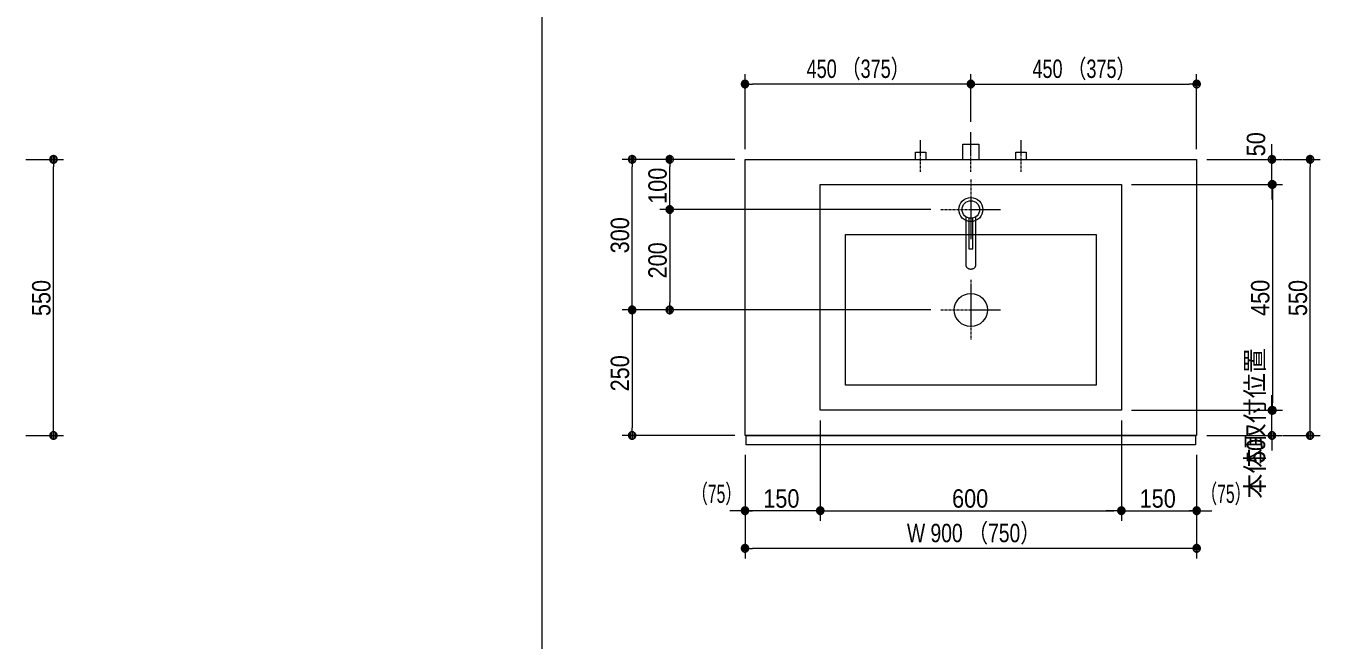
# Model space of a CAD drawing. Units: millimetres, scale not verified. Extents: x -6062 to 6062, y -3045 to 3045.
# Drawn here: x -3950 to -1372, y -778 to 446 of the extents above; entities that cross this region are included whole.
import ezdxf
from ezdxf.enums import TextEntityAlignment as Align

# ---------------------------------------------------------------- set-up
doc = ezdxf.new("R2010")
doc.units = ezdxf.units.MM
doc.header["$LTSCALE"] = 20
doc.linetypes.add('CHAIN1', pattern=[8, 5, -1, 1, -1])
for name, color, linetype, lineweight in [('0-0_1図面枠', 7, 'Continuous', 9), ('0-1_5ボウル・キャビネット', 7, 'Continuous', 9), ('0-2_2寸法-1', 7, 'Continuous', 9), ('0-3_0', 7, 'Continuous', 9), ('0-4_2寸法-2', 7, 'Continuous', 9), ('0-5_4給排水', 7, 'Continuous', 9)]:
    doc.layers.add(name, color=color, linetype=linetype, lineweight=lineweight)
doc.styles.add('ＭＳ Ｐゴシック', font='')
doc.styles.get('ＭＳ Ｐゴシック').set_extended_font_data('MS PGothic')

# ---------------------------------------------------------------- blocks, each defined once
blk = doc.blocks.new('グループ-4')
at = {"layer": '0-0_1図面枠'}
blk.add_line((-22700, 41000), (-22700, -48600), dxfattribs=at)
blk = doc.blocks.new('_Dot')
at = {"layer": '0-3_0'}
for p, q in [((-10, 0), (-20, 0)), ((9.78, 2), (-9.78, 2)), ((7.99, 6), (-7.99, 6)), ((9.16, -3.98), (-9.16, -3.98)), ((6, -7.98), (-6, -7.98))]:
    blk.add_line(p, q, dxfattribs=at)
for points in [[(10, 0), (9.92, 1.25), (9.69, 2.49), (9.3, 3.68), (8.76, 4.82), (8.09, 5.88), (7.29, 6.85), (6.37, 7.71), (5.36, 8.44), (4.26, 9.05), (3.09, 9.51), (1.87, 9.82), (0.63, 9.98), (-0.63, 9.98), (-1.87, 9.82), (-3.09, 9.51), (-4.26, 9.05), (-5.36, 8.44), (-6.37, 7.71), (-7.29, 6.85), (-8.09, 5.88), (-8.76, 4.82), (-9.3, 3.68), (-9.69, 2.49), (-9.92, 1.25), (-10, 0), (0, 0)], [(-10, 0), (-9.92, -1.25), (-9.69, -2.49), (-9.3, -3.68), (-8.76, -4.82), (-8.09, -5.88), (-7.29, -6.85), (-6.37, -7.71), (-5.36, -8.44), (-4.26, -9.05), (-3.09, -9.51), (-1.87, -9.82), (-0.63, -9.98), (0.63, -9.98), (1.87, -9.82), (3.09, -9.51), (4.26, -9.05), (5.36, -8.44), (6.37, -7.71), (7.29, -6.85), (8.09, -5.88), (8.76, -4.82), (9.3, -3.68), (9.69, -2.49), (9.92, -1.25), (10, 0), (0, 0)]]:
    blk.add_lwpolyline(points, close=True, dxfattribs=at)
blk = doc.blocks.new('グループ-46')
at = {"layer": '0-1_5ボウル・キャビネット', "linetype": 'CHAIN1'}
for p, q in [((-5600, -1200), (-5600, -3600)), ((-6800, -2400), (-4400, -2400))]:
    blk.add_line(p, q, dxfattribs=at)
at = {"layer": '0-1_5ボウル・キャビネット'}
for points in [[(-11600, 2600), (400, 2600), (400, -6400), (-11600, -6400)], [(-10600, 600), (-600, 600), (-600, -5400), (-10600, -5400)]]:
    blk.add_lwpolyline(points, close=True, dxfattribs=at)
blk.add_circle((-5600, -2400), 660, dxfattribs=at)
blk = doc.blocks.new('グループ-47')
at = {"layer": '0-5_4給排水', "linetype": 'CHAIN1'}
for p, q in [((-5600, 2800), (-5600, 400)), ((-6800, 1600), (-4400, 1600))]:
    blk.add_line(p, q, dxfattribs=at)
at = {"layer": '0-5_4給排水'}
for points in [[(-5800, 1312.8), (-5800, -617.1), (-5799.2, -630.8), (-5796.7, -645), (-5792.3, -659.2), (-5786, -673.5), (-5777.7, -687.4), (-5767.4, -700.9), (-5755.3, -713.6), (-5741.4, -725.4), (-5726.1, -736), (-5709.4, -745.3), (-5691.9, -753.2), (-5673.6, -759.5), (-5655, -764.4), (-5636.4, -767.7), (-5618, -769.7), (-5600, -770.3), (-5582, -769.7), (-5563.6, -767.7), (-5545, -764.4), (-5526.4, -759.5), (-5508.1, -753.2), (-5490.6, -745.3), (-5473.9, -736), (-5458.6, -725.4), (-5444.7, -713.6), (-5432.6, -700.9), (-5422.3, -687.4), (-5414, -673.5), (-5407.7, -659.2), (-5403.3, -645), (-5400.8, -630.8), (-5400, -617.1), (-5400, 1312.8)], [(-5680, 1259.3), (-5680, 40), (-5520, 40), (-5520, 1259.3)]]:
    blk.add_lwpolyline(points, dxfattribs=at)
for radius in [480, 350]:
    blk.add_circle((-5600, 1600), radius, dxfattribs=at)
blk = doc.blocks.new('グループ-63')
at = {"layer": '0-5_4給排水', "linetype": 'CHAIN1'}
blk.add_line((-5600, 3100), (-5600, 4700), dxfattribs=at)
at = {"layer": '0-5_4給排水'}
blk.add_lwpolyline([(-5920, 3600), (-5920, 4200), (-5280, 4200), (-5280, 3600)], dxfattribs=at)
blk = doc.blocks.new('止水栓_平面_W100')
at = {"layer": '0-5_4給排水', "linetype": 'CHAIN1'}
for p, q in [((-2000, -500), (-2000, 780)), ((2000, -500), (2000, 780))]:
    blk.add_line(p, q, dxfattribs=at)
at = {"layer": '0-5_4給排水'}
for points in [[(-2210, 0), (-2210, 280), (-1790, 280), (-1790, 0)], [(1790, 0), (1790, 280), (2210, 280), (2210, 0)]]:
    blk.add_lwpolyline(points, dxfattribs=at)

msp = doc.modelspace()

# ---------------------------------------------------------------- linework, layer by layer
at = {"layer": '0-1_5ボウル・キャビネット'}
for points in [[(-2517.5, 180), (-1617.5, 180), (-1617.5, -370), (-2517.5, -370)], [(-2515.5, -370), (-1619.5, -370), (-1619.5, -388.5), (-2515.5, -388.5)]]:
    msp.add_lwpolyline(points, close=True, dxfattribs=at)
at = {"layer": '0-2_2寸法-1'}
for p, q in [((-2517.5, 200), (-2517.5, 350)), ((-2067.5, 255), (-2067.5, 350)), ((-2067.5, 255), (-2067.5, 350)), ((-1617.5, 200), (-1617.5, 350)), ((-2082.51, 330), (-2502.49, 330)), ((-2052.49, 330), (-1632.51, 330)), ((-3950.5, 180), (-3875.5, 180)), ((-3895.5, -354.99), (-3895.5, 164.99)), ((-2687.5, 180), (-2762.5, 180)), ((-2742.5, -104.99), (-2742.5, 164.99)), ((-2537.5, 180), (-2687.5, 180)), ((-2667.5, 95.01), (-2667.5, 164.99)), ((-1446.5, 180), (-1371.5, 180)), ((-1391.5, -354.99), (-1391.5, 164.99)), ((-1747.5, 130), (-1446.5, 130)), ((-1466.5, 114.99), (-1466.5, -304.99)), ((-2147.5, 80), (-2687.5, 80)), ((-2147.5, 80), (-2687.5, 80)), ((-2667.5, 64.99), (-2667.5, -104.99)), ((-2687.5, -120), (-2762.5, -120)), ((-2687.5, -120), (-2762.5, -120)), ((-2147.5, -120), (-2687.5, -120)), ((-2742.5, -135.01), (-2742.5, -354.99)), ((-1747.5, -320), (-1446.5, -320)), ((-2367.5, -340), (-2367.5, -540)), ((-1767.5, -340), (-1767.5, -540)), ((-3950.5, -370), (-3875.5, -370)), ((-2537.5, -370), (-2762.5, -370)), ((-1446.5, -370), (-1371.5, -370)), ((-2517.5, -408.5), (-2517.5, -540)), ((-2367.5, -408.5), (-2367.5, -540)), ((-1767.5, -408.5), (-1767.5, -540)), ((-1617.5, -408.5), (-1617.5, -540)), ((-2517.5, -540), (-2517.5, -615)), ((-2382.51, -520), (-2502.49, -520)), ((-2352.49, -520), (-1782.51, -520)), ((-1752.49, -520), (-1632.51, -520)), ((-1617.5, -540), (-1617.5, -615)), ((-1632.51, -595), (-2502.49, -595))]:
    msp.add_line(p, q, dxfattribs=at)
at = {"layer": '0-4_2寸法-2'}
for p, q in [((-1467.5, 195.01), (-1467.5, 210.01)), ((-1597.5, 180), (-1447.5, 180)), ((-1467.5, 130), (-1467.5, 180)), ((-1597.5, 130), (-1447.5, 130)), ((-1467.5, 114.99), (-1467.5, 99.99)), ((-1467.5, -304.99), (-1467.5, -289.99)), ((-1597.5, -320), (-1447.5, -320)), ((-1467.5, -370), (-1467.5, -320)), ((-1597.5, -370), (-1447.5, -370)), ((-1467.5, -385.01), (-1467.5, -400.01)), ((-2517.5, -408.5), (-2517.5, -540)), ((-2367.5, -408.5), (-2367.5, -540)), ((-1767.5, -408.5), (-1767.5, -540)), ((-1617.5, -408.5), (-1617.5, -540)), ((-2532.51, -520), (-2547.51, -520)), ((-2367.5, -520), (-2517.5, -520)), ((-2352.49, -520), (-2337.49, -520)), ((-1782.51, -520), (-1797.51, -520)), ((-1767.5, -520), (-1617.5, -520)), ((-1602.49, -520), (-1587.49, -520))]:
    msp.add_line(p, q, dxfattribs=at)

# ---------------------------------------------------------------- block references
at = {"layer": '0-0_1図面枠', "xscale": 0.05, "yscale": 0.05}
msp.add_blockref('グループ-4', (-1787.5, 0), dxfattribs=at)
at = {"layer": '0-1_5ボウル・キャビネット', "xscale": 0.05, "yscale": 0.05}
msp.add_blockref('グループ-46', (-1787.5, 0), dxfattribs=at)
at = {"layer": '0-2_2寸法-1', "xscale": 0.7503418, "yscale": 0.7503418}
for p, rotation in [((-2517.5, 330), 180), ((-2067.5, 330), 180), ((-3895.5, 180), 90), ((-2742.5, 180), 90), ((-2667.5, 180), 90), ((-1391.5, 180), 90), ((-1466.5, 130), 90), ((-2667.5, 80), 270), ((-2667.5, 80), 90), ((-2742.5, -120), 270), ((-2742.5, -120), 90), ((-2667.5, -120), 270), ((-1466.5, -320), 270), ((-3895.5, -370), 270), ((-2742.5, -370), 270), ((-1391.5, -370), 270), ((-2517.5, -520), 180), ((-2367.5, -520), 180), ((-1767.5, -520), 180), ((-2517.5, -595), 180)]:
    msp.add_blockref('_Dot', p, dxfattribs=dict(at, rotation=rotation))
for p in [(-2067.5, 330), (-1617.5, 330), (-2367.5, -520), (-1767.5, -520), (-1617.5, -520), (-1617.5, -595)]:
    msp.add_blockref('_Dot', p, dxfattribs=at)
at = {"layer": '0-4_2寸法-2', "xscale": 0.7503418, "yscale": 0.7503418}
for p, rotation in [((-1467.5, 180), 270), ((-1467.5, 130), 90), ((-1467.5, -320), 270), ((-1467.5, -370), 90), ((-2367.5, -520), 180), ((-1617.5, -520), 180)]:
    msp.add_blockref('_Dot', p, dxfattribs=dict(at, rotation=rotation))
for p in [(-2517.5, -520), (-1767.5, -520)]:
    msp.add_blockref('_Dot', p, dxfattribs=at)
at = {"layer": '0-5_4給排水', "xscale": 0.05, "yscale": 0.05}
for name, p in [('グループ-63', (-1787.5, 0)), ('止水栓_平面_W100', (-2067.5, 180)), ('グループ-47', (-1787.5, 0))]:
    msp.add_blockref(name, p, dxfattribs=at)

# ---------------------------------------------------------------- texts
at = {"layer": '0-2_2寸法-1', "style": 'ＭＳ Ｐゴシック'}
for s, height, width, p in [('450 （375）', 36.66, 0.75, (-2394.71, 331.19)), ('450 （375）', 36.66, 0.75, (-1944.71, 331.19)), ('150', 36.66, 0.9, (-2481.11, -524.96)), ('600', 36.66, 0.9, (-2104.88, -524.96)), ('150', 36.66, 0.9, (-1731.11, -524.96)), ('W 900 （750）', 36.69, 0.8, (-2194.77, -593.81))]:
    msp.add_text(s, height=height, dxfattribs=dict(at, width=width)).set_placement(p, align=Align.BOTTOM_LEFT)
at = {"layer": '0-2_2寸法-1', "style": 'ＭＳ Ｐゴシック', "width": 0.9}
for s, p in [('100', (-2662.54, 91.39)), ('300', (-2737.54, -7.28)), ('200', (-2662.54, -57.28)), ('550', (-3890.54, -132.28)), ('450', (-1461.54, -131.89)), ('550', (-1386.54, -132.28)), ('250', (-2737.54, -282.28))]:
    msp.add_text(s, height=36.66, rotation=90, dxfattribs=at).set_placement(p, align=Align.BOTTOM_LEFT)
at = {"layer": '0-4_2寸法-2', "style": 'ＭＳ Ｐゴシック', "width": 0.9}
for p in [(-1469.98, 186.02), (-1469.98, -424.98)]:
    msp.add_text('50', height=36.66, rotation=90, dxfattribs=at).set_placement(p, align=Align.BOTTOM_LEFT)
at = {"layer": '0-4_2寸法-2', "style": 'ＭＳ Ｐゴシック'}
msp.add_text('本体取付位置', height=36.66, rotation=90, dxfattribs=at).set_placement((-1472.19, -496.14), align=Align.BOTTOM_LEFT)
at = {"layer": '0-4_2寸法-2', "style": 'ＭＳ Ｐゴシック', "width": 0.65}
for p in [(-2623.93, -515.51), (-1609.05, -515.51)]:
    msp.add_text('（75）', height=36.66, dxfattribs=at).set_placement(p, align=Align.BOTTOM_LEFT)

doc.saveas('drawing.dxf')
